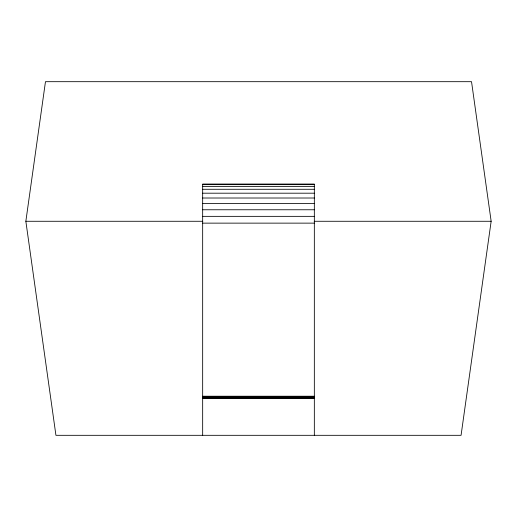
<?xml version="1.0" encoding="UTF-8"?>
<svg xmlns="http://www.w3.org/2000/svg" width="517" height="517" viewBox="0 0 517 517"><rect width="100%" height="100%" fill="white"/><g stroke="black" fill="none" stroke-linecap="round" stroke-linejoin="round"><path stroke-width="0.78" d="M25.85 221.276L45.47 81.686L471.53 81.686L491.15 221.276L461.067 435.314L55.933 435.314L25.85 221.276L202.761 221.276M202.664 184.647L314.336 184.647M202.664 186.411L314.336 186.411M202.664 189.287L314.336 189.287M202.664 193.196L314.336 193.196M202.664 198.011L314.336 198.011M202.664 203.595L314.336 203.595M202.664 209.766L314.336 209.766M202.664 216.352L314.336 216.352M314.239 221.276L491.15 221.276M202.664 223.137L314.336 223.137M202.664 396.229L314.336 396.229M202.664 396.552L314.336 396.552M202.664 396.869L314.336 396.869M202.664 397.159L314.336 397.159M202.664 397.424L314.336 397.424M202.664 397.657L314.336 397.657M202.664 397.838L314.336 397.838M202.664 397.98L314.336 397.98M202.664 398.064L314.336 398.09M314.336 435.314L314.336 184.052L202.664 184.052L202.664 435.314"/></g></svg>
